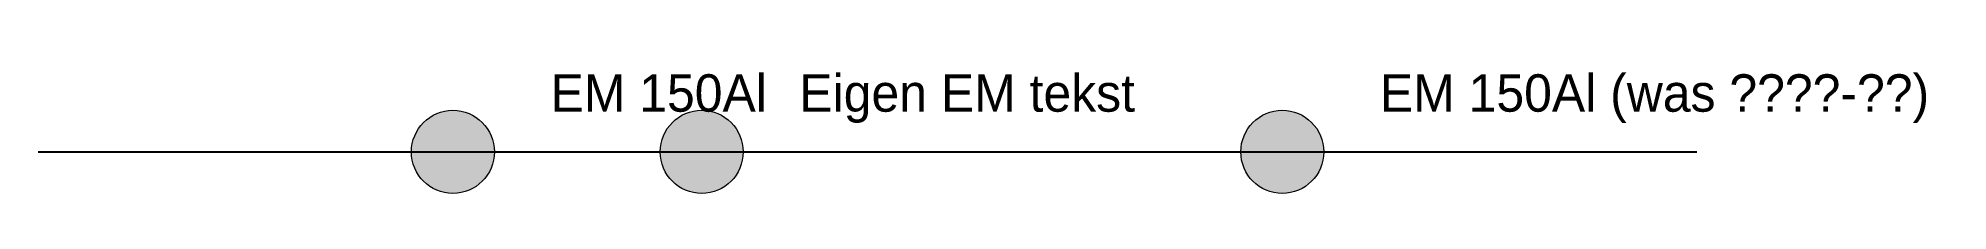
# Model space of a CAD drawing. Extents: x 0 to 23, y -0.5 to 1.2.
import ezdxf
from ezdxf.enums import TextEntityAlignment as Align

# ---------------------------------------------------------------- set-up
doc = ezdxf.new("R2018")
doc.units = 0
doc.layers.add('01 - Bestaande kabel', color=125, linetype='Continuous')
doc.layers.add('Aansluiting LS K06', color=30, linetype='Continuous')
doc.layers.add('Knooppunt LS AM', color=7, linetype='Continuous', lineweight=0)
doc.styles.add('TECHBASE_ARIAL_NOVA_LIGHT', font='ArialNova-Light.ttf')

# ---------------------------------------------------------------- blocks, each defined once
blk = doc.blocks.new('TB_NIEUWE MOF__40955691265E_B54C1F3F_ANL1_TEXT1_H045')
h = blk.add_hatch(color=0)
h.dxf.hatch_style = 1
edge = h.paths.add_edge_path()
edge.add_arc((0, 0), 0.5, 0, 360)
at = {"layer": 'Knooppunt LS AM'}
blk.add_circle((0, 0), 0.5, dxfattribs=at)
at = {"style": 'TECHBASE_ARIAL_NOVA_LIGHT'}
blk.add_attdef('MOF_TEKST', text='', height=0.45, dxfattribs=at).set_placement((1.177, 0.933), align=Align.TOP_LEFT)

msp = doc.modelspace()

# ---------------------------------------------------------------- linework, layer by layer
at = {"layer": '01 - Bestaande kabel'}
msp.add_line((0, 0), (20, 0), dxfattribs=at)

# ---------------------------------------------------------------- block references
at = {"layer": 'Aansluiting LS K06'}
ref = msp.add_blockref('TB_NIEUWE MOF__40955691265E_B54C1F3F_ANL1_TEXT1_H045', (5, 0), dxfattribs=at)
lines = msp.add_mtext('EM 150Al (was ????-??)', dxfattribs={"layer": '0', "insert": (6.177, 0.933), "char_height": 0.45, "attachment_point": 1, "style": 'TECHBASE_ARIAL_NOVA_LIGHT', "bg_fill": 3, "box_fill_scale": 1.5, "bg_fill_color": 256, "bg_fill_transparency": 0})
ref.add_attrib('MOF_TEKST', '', (6.177, 0.933)).embed_mtext(lines)
ref = msp.add_blockref('TB_NIEUWE MOF__40955691265E_B54C1F3F_ANL1_TEXT1_H045', (8, 0), dxfattribs=at)
lines = msp.add_mtext('Eigen EM tekst', dxfattribs={"layer": '0', "insert": (9.177, 0.933), "char_height": 0.45, "attachment_point": 1, "style": 'TECHBASE_ARIAL_NOVA_LIGHT', "bg_fill": 3, "box_fill_scale": 1.5, "bg_fill_color": 256, "bg_fill_transparency": 0})
ref.add_attrib('MOF_TEKST', '', (9.177, 0.933)).embed_mtext(lines)
ref = msp.add_blockref('TB_NIEUWE MOF__40955691265E_B54C1F3F_ANL1_TEXT1_H045', (15, 0), dxfattribs=at)
lines = msp.add_mtext('EM 150Al (was ????-??)', dxfattribs={"layer": '0', "insert": (16.177, 0.933), "char_height": 0.45, "attachment_point": 1, "style": 'TECHBASE_ARIAL_NOVA_LIGHT', "bg_fill": 3, "box_fill_scale": 1.5, "bg_fill_color": 256, "bg_fill_transparency": 0})
ref.add_attrib('MOF_TEKST', '', (16.177, 0.933)).embed_mtext(lines)

doc.saveas('drawing.dxf')
